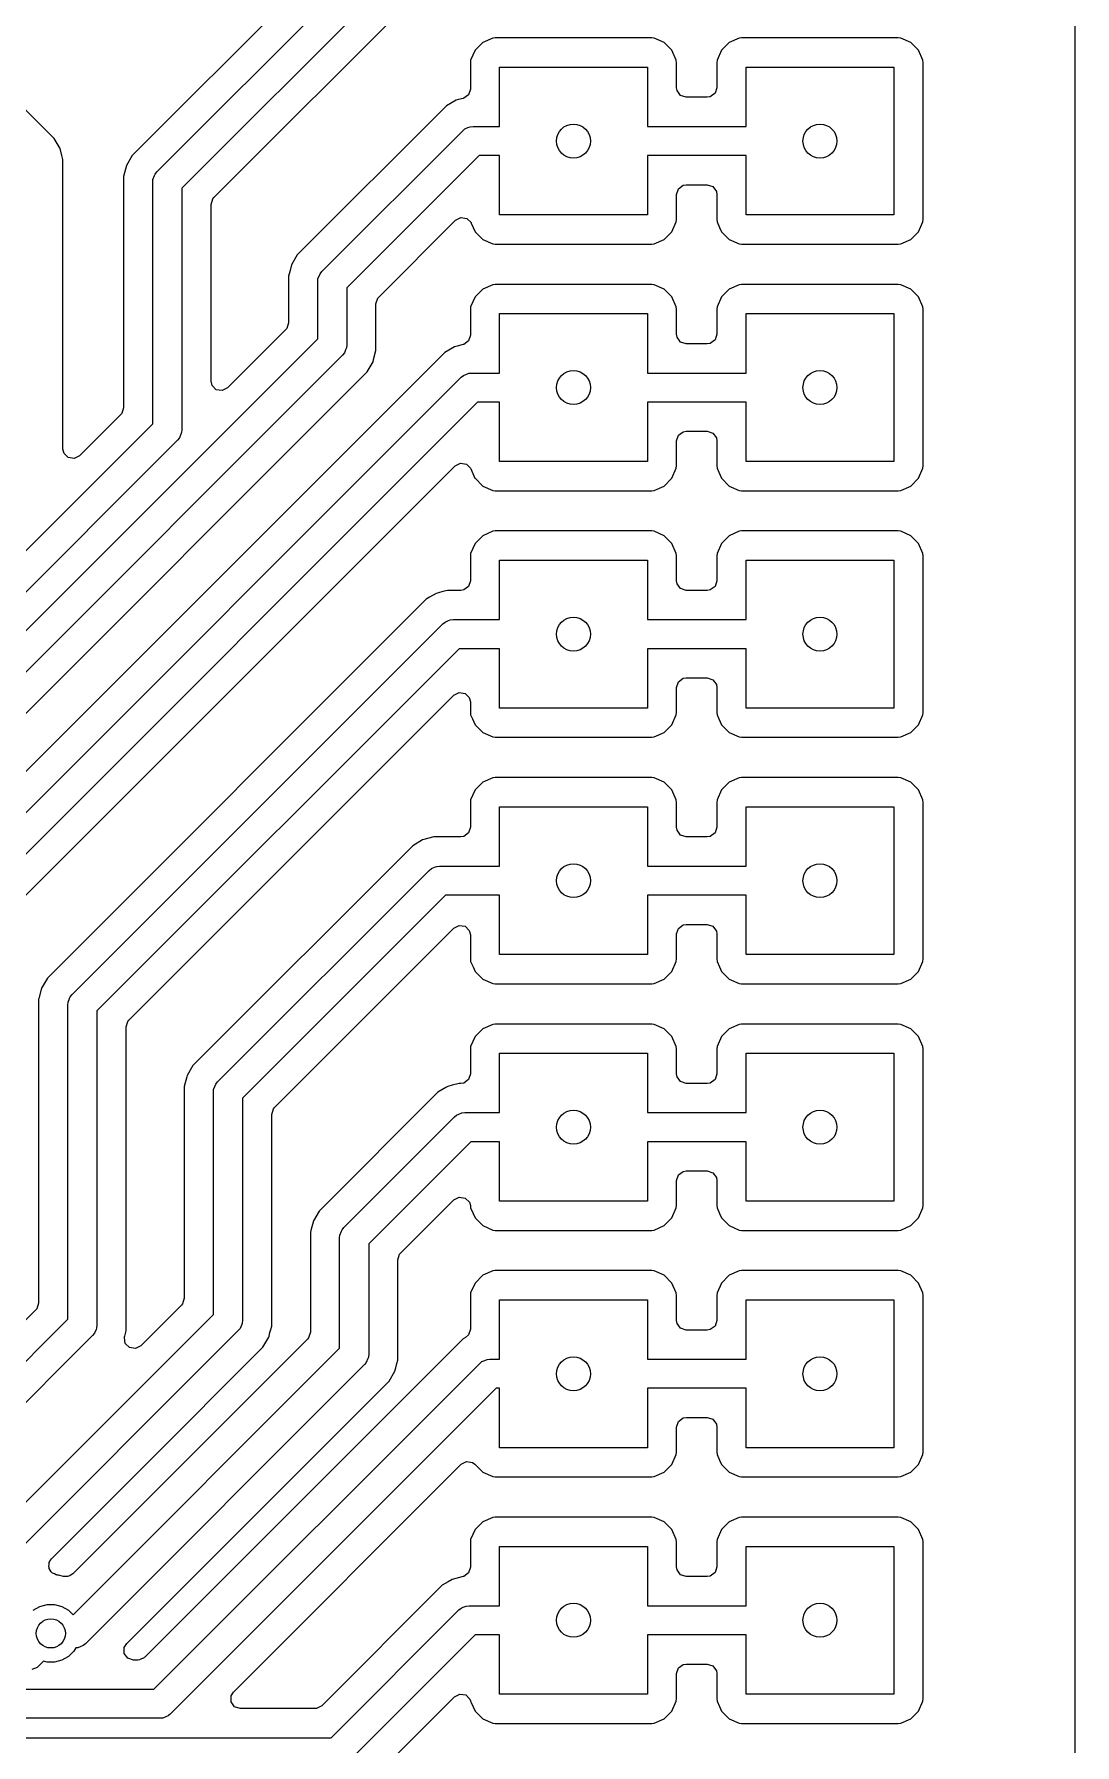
# Model space of a CAD drawing. Extents: x 0.23 to 2.17, y 0.23 to 2.17.
# Drawn here: x 1.748 to 2.17, y 1.031 to 1.724 of the extents above; entities that cross this region are included whole.
import ezdxf

# ---------------------------------------------------------------- set-up
doc = ezdxf.new("R2010")
doc.units = 0
doc.header["$MEASUREMENT"] = 0
doc.layers.add('BLACK', color=7, linetype='CONTINUOUS')

msp = doc.modelspace()

# ---------------------------------------------------------------- linework, layer by layer
at = {"layer": 'BLACK', "linetype": 'CONTINUOUS'}
for p, q in [((2.1703, 2.1664), (2.1703, 0.2336)), ((1.90801, 1.79529), (1.78797, 1.67526)), ((1.79799, 1.66855), (1.91472, 1.78528)), ((1.92134, 1.7752), (1.80807, 1.66192)), ((1.82104, 1.65816), (1.91844, 1.75557)), ((1.75632, 1.68215), (1.70309, 1.73537)), ((1.93013, 1.72103), (1.927, 1.7179)), ((1.93417, 1.72282), (1.93013, 1.72103)), ((1.93516, 1.72293), (1.93417, 1.72282)), ((1.9987, 1.72293), (1.93516, 1.72293)), ((1.93516, 1.72293), (1.93516, 1.72293)), ((1.99968, 1.72282), (1.9987, 1.72293)), ((2.00373, 1.72103), (1.99968, 1.72282)), ((1.99968, 1.72282), (1.99968, 1.72282)), ((1.99968, 1.72282), (1.99968, 1.72282)), ((2.00686, 1.7179), (2.00373, 1.72103)), ((2.03013, 1.72103), (2.027, 1.7179)), ((2.03417, 1.72282), (2.03013, 1.72103)), ((2.03516, 1.72293), (2.03417, 1.72282)), ((2.0987, 1.72293), (2.03516, 1.72293)), ((2.03516, 1.72293), (2.03516, 1.72293)), ((2.09968, 1.72282), (2.0987, 1.72293)), ((2.10373, 1.72103), (2.09968, 1.72282)), ((2.09968, 1.72282), (2.09968, 1.72282)), ((2.09968, 1.72282), (2.09968, 1.72282)), ((2.10686, 1.7179), (2.10373, 1.72103)), ((1.92521, 1.71386), (1.9251, 1.71287)), ((1.927, 1.7179), (1.92521, 1.71386)), ((2.00865, 1.71386), (2.00686, 1.7179)), ((2.00876, 1.71287), (2.00865, 1.71386)), ((2.02521, 1.71386), (2.0251, 1.71287)), ((2.027, 1.7179), (2.02521, 1.71386)), ((2.10865, 1.71386), (2.10686, 1.7179)), ((2.10876, 1.71287), (2.10865, 1.71386)), ((1.9251, 1.71287), (1.9251, 1.70216)), ((1.93693, 1.68701), (1.93693, 1.7111)), ((1.93693, 1.7111), (1.99693, 1.7111)), ((1.99693, 1.7111), (1.99693, 1.68701)), ((2.00876, 1.70274), (2.00876, 1.71287)), ((2.00876, 1.71287), (2.00876, 1.71287)), ((2.0251, 1.71287), (2.0251, 1.70274)), ((2.03693, 1.68701), (2.03693, 1.7111)), ((2.03693, 1.7111), (2.09693, 1.7111)), ((2.09693, 1.7111), (2.09693, 1.6511)), ((2.10876, 1.64934), (2.10876, 1.71287)), ((1.92435, 1.69987), (1.92241, 1.69846)), ((1.9251, 1.70216), (1.92435, 1.69987)), ((2.00895, 1.70153), (2.00876, 1.70274)), ((2.01037, 1.69958), (2.00895, 1.70153)), ((2.02435, 1.70045), (2.02241, 1.69903)), ((2.0251, 1.70274), (2.02435, 1.70045)), ((1.91529, 1.69529), (1.8549, 1.63491)), ((1.91537, 1.69534), (1.91529, 1.69529)), ((1.91934, 1.69763), (1.91537, 1.69534)), ((1.92029, 1.69789), (1.91934, 1.69763)), ((1.91934, 1.69763), (1.91934, 1.69763)), ((1.91934, 1.69763), (1.91934, 1.69763)), ((1.92221, 1.6984), (1.92029, 1.69789)), ((1.92029, 1.69789), (1.92029, 1.69789)), ((1.92241, 1.69846), (1.92221, 1.6984)), ((2.01266, 1.69884), (2.01037, 1.69958)), ((2.0212, 1.69884), (2.01266, 1.69884)), ((2.02241, 1.69903), (2.0212, 1.69884)), ((1.92201, 1.68528), (1.9229, 1.68601)), ((1.9229, 1.68601), (1.92415, 1.68653)), ((1.92415, 1.68653), (1.92503, 1.68689)), ((1.92503, 1.68689), (1.92618, 1.68701)), ((1.92618, 1.68701), (1.93693, 1.68701)), ((1.99693, 1.68701), (2.03693, 1.68701)), ((1.75827, 1.67877), (1.75632, 1.68215)), ((1.86492, 1.62819), (1.92201, 1.68528)), ((1.75865, 1.67811), (1.75827, 1.67877)), ((1.75942, 1.67526), (1.75865, 1.67811)), ((1.75986, 1.67359), (1.75942, 1.67526)), ((1.75986, 1.55617), (1.75986, 1.67359)), ((1.78797, 1.67526), (1.78564, 1.67122)), ((1.92863, 1.6752), (1.875, 1.62157)), ((1.93693, 1.6752), (1.92863, 1.6752)), ((1.93693, 1.6511), (1.93693, 1.6752)), ((2.03693, 1.6752), (1.99693, 1.6752)), ((1.99693, 1.6752), (1.99693, 1.6511)), ((2.03693, 1.6511), (2.03693, 1.6752)), ((1.78564, 1.67122), (1.78443, 1.66671)), ((1.78443, 1.66671), (1.78443, 1.57294)), ((1.78564, 1.67122), (1.78564, 1.67122)), ((1.78564, 1.67122), (1.78564, 1.67122)), ((1.79626, 1.66437), (1.79637, 1.66552)), ((1.79637, 1.66552), (1.79702, 1.66708)), ((1.79702, 1.66708), (1.79726, 1.66765)), ((1.79726, 1.66765), (1.79799, 1.66855)), ((1.79626, 1.56642), (1.79626, 1.66437)), ((1.80807, 1.66192), (1.80807, 1.56398)), ((2.00876, 1.65947), (2.0095, 1.66176)), ((2.00876, 1.64934), (2.00876, 1.65947)), ((2.0095, 1.66176), (2.01145, 1.66318)), ((2.01145, 1.66318), (2.01266, 1.66337)), ((2.01266, 1.66337), (2.0212, 1.66337)), ((2.0212, 1.66337), (2.02349, 1.66262)), ((2.02349, 1.66262), (2.02491, 1.66067)), ((2.02491, 1.66067), (2.0251, 1.65947)), ((2.0251, 1.65947), (2.0251, 1.64934)), ((1.8199, 1.65541), (1.82065, 1.6577)), ((1.8199, 1.58372), (1.8199, 1.65541)), ((1.82065, 1.6577), (1.82104, 1.65816)), ((1.88797, 1.61781), (1.91914, 1.64897)), ((1.91914, 1.64897), (1.92128, 1.65007)), ((1.92128, 1.65007), (1.92366, 1.64969)), ((1.92366, 1.64969), (1.92537, 1.64799)), ((1.92537, 1.64799), (1.92546, 1.64779)), ((1.92546, 1.64779), (1.927, 1.6443)), ((1.99693, 1.6511), (1.93693, 1.6511)), ((2.00686, 1.6443), (2.00865, 1.64835)), ((2.00865, 1.64835), (2.00876, 1.64934)), ((2.0251, 1.64934), (2.02521, 1.64835)), ((2.02521, 1.64835), (2.02621, 1.64609)), ((2.02621, 1.64609), (2.027, 1.6443)), ((2.09693, 1.6511), (2.03693, 1.6511)), ((2.10686, 1.6443), (2.10865, 1.64835)), ((2.10865, 1.64835), (2.10876, 1.64934)), ((1.927, 1.6443), (1.93013, 1.64117)), ((1.93013, 1.64117), (1.93417, 1.63939)), ((1.93417, 1.63939), (1.93516, 1.63927)), ((1.93516, 1.63927), (1.9987, 1.63927)), ((1.9987, 1.63927), (1.99968, 1.63939)), ((1.99968, 1.63939), (2.00373, 1.64117)), ((2.00373, 1.64117), (2.00686, 1.6443)), ((2.027, 1.6443), (2.03013, 1.64117)), ((2.03013, 1.64117), (2.03417, 1.63939)), ((2.03417, 1.63939), (2.03516, 1.63927)), ((2.03516, 1.63927), (2.0987, 1.63927)), ((2.0987, 1.63927), (2.09968, 1.63939)), ((2.09968, 1.63939), (2.10373, 1.64117)), ((2.10373, 1.64117), (2.10686, 1.6443)), ((1.85257, 1.63086), (1.85195, 1.62857)), ((1.8549, 1.63491), (1.85257, 1.63086)), ((1.85257, 1.63086), (1.85257, 1.63086)), ((1.85257, 1.63086), (1.85257, 1.63086)), ((1.8549, 1.63491), (1.8549, 1.63491)), ((1.85195, 1.62857), (1.85136, 1.62635)), ((1.85136, 1.62635), (1.85136, 1.60739)), ((1.86319, 1.62402), (1.8633, 1.62517)), ((1.86319, 1.60087), (1.86319, 1.62402)), ((1.8633, 1.62517), (1.86418, 1.62728)), ((1.86418, 1.6273), (1.86492, 1.62819)), ((1.86418, 1.62728), (1.86418, 1.6273)), ((1.875, 1.62157), (1.875, 1.59843)), ((1.88683, 1.61505), (1.88758, 1.61735)), ((1.88758, 1.61735), (1.88797, 1.61781)), ((1.927, 1.6179), (1.92521, 1.61386)), ((1.93013, 1.62103), (1.927, 1.6179)), ((1.93417, 1.62282), (1.93013, 1.62103)), ((1.93516, 1.62293), (1.93417, 1.62282)), ((1.9987, 1.62293), (1.93516, 1.62293)), ((1.93516, 1.62293), (1.93516, 1.62293)), ((1.99968, 1.62282), (1.9987, 1.62293)), ((2.00373, 1.62103), (1.99968, 1.62282)), ((1.99968, 1.62282), (1.99968, 1.62282)), ((1.99968, 1.62282), (1.99968, 1.62282)), ((2.00686, 1.6179), (2.00373, 1.62103)), ((2.00865, 1.61386), (2.00686, 1.6179)), ((2.027, 1.6179), (2.02521, 1.61386)), ((2.03013, 1.62103), (2.027, 1.6179)), ((2.03417, 1.62282), (2.03013, 1.62103)), ((2.03516, 1.62293), (2.03417, 1.62282)), ((2.0987, 1.62293), (2.03516, 1.62293)), ((2.03516, 1.62293), (2.03516, 1.62293)), ((2.09968, 1.62282), (2.0987, 1.62293)), ((2.10373, 1.62103), (2.09968, 1.62282)), ((2.09968, 1.62282), (2.09968, 1.62282)), ((2.09968, 1.62282), (2.09968, 1.62282)), ((2.10686, 1.6179), (2.10373, 1.62103)), ((2.10865, 1.61386), (2.10686, 1.6179)), ((1.88683, 1.59609), (1.88683, 1.61505)), ((1.92521, 1.61386), (1.9251, 1.61287)), ((1.9251, 1.61287), (1.9251, 1.60232)), ((1.93693, 1.58701), (1.93693, 1.6111)), ((1.93693, 1.6111), (1.99693, 1.6111)), ((1.99693, 1.6111), (1.99693, 1.58701)), ((2.00876, 1.61287), (2.00865, 1.61386)), ((2.00876, 1.60274), (2.00876, 1.61287)), ((2.00876, 1.61287), (2.00876, 1.61287)), ((2.02521, 1.61386), (2.0251, 1.61287)), ((2.0251, 1.61287), (2.0251, 1.60274)), ((2.03693, 1.58701), (2.03693, 1.6111)), ((2.03693, 1.6111), (2.09693, 1.6111)), ((2.09693, 1.6111), (2.09693, 1.5511)), ((2.10876, 1.61287), (2.10865, 1.61386)), ((2.10876, 1.54934), (2.10876, 1.61287)), ((1.85022, 1.60463), (1.82656, 1.58097)), ((1.85061, 1.6051), (1.85022, 1.60463)), ((1.85136, 1.60739), (1.85061, 1.6051)), ((2.00895, 1.60153), (2.00876, 1.60274)), ((2.0251, 1.60274), (2.02435, 1.60045)), ((1.44169, 1.17937), (1.86319, 1.60087)), ((1.87452, 1.59639), (1.874, 1.59514)), ((1.87489, 1.59727), (1.87452, 1.59639)), ((1.875, 1.59843), (1.87489, 1.59727)), ((1.88588, 1.59253), (1.88683, 1.59609)), ((1.91874, 1.59763), (1.9147, 1.59529)), ((1.9197, 1.59789), (1.91874, 1.59763)), ((1.91874, 1.59763), (1.91874, 1.59763)), ((1.92221, 1.59856), (1.9197, 1.59789)), ((1.9197, 1.59789), (1.9197, 1.59789)), ((1.92241, 1.59862), (1.92221, 1.59856)), ((1.92435, 1.60003), (1.92241, 1.59862)), ((1.9251, 1.60232), (1.92435, 1.60003)), ((2.01037, 1.59958), (2.00895, 1.60153)), ((2.01266, 1.59884), (2.01037, 1.59958)), ((2.0212, 1.59884), (2.01266, 1.59884)), ((2.02241, 1.59903), (2.0212, 1.59884)), ((2.02435, 1.60045), (2.02241, 1.59903)), ((1.87327, 1.59425), (1.45004, 1.17102)), ((1.9147, 1.59529), (1.70234, 1.38294)), ((1.874, 1.59514), (1.87327, 1.59425)), ((1.88329, 1.58753), (1.88562, 1.59158)), ((1.88562, 1.59158), (1.88588, 1.59253)), ((1.88588, 1.59253), (1.88588, 1.59253)), ((1.71236, 1.37622), (1.92141, 1.58528)), ((1.73396, 1.4382), (1.88329, 1.58753)), ((1.82033, 1.58196), (1.8199, 1.58372)), ((1.82203, 1.58025), (1.82033, 1.58196)), ((1.92141, 1.58528), (1.92231, 1.58601)), ((1.92231, 1.58601), (1.92417, 1.58678)), ((1.92417, 1.58678), (1.92444, 1.58689)), ((1.92444, 1.58689), (1.92559, 1.58701)), ((1.92559, 1.58701), (1.93693, 1.58701)), ((1.99693, 1.58701), (2.03693, 1.58701)), ((1.92804, 1.5752), (1.72244, 1.3696)), ((1.82441, 1.57988), (1.82203, 1.58025)), ((1.82656, 1.58097), (1.82441, 1.57988)), ((1.93693, 1.5752), (1.92804, 1.5752)), ((1.93693, 1.5511), (1.93693, 1.5752)), ((2.03693, 1.5752), (1.99693, 1.5752)), ((1.99693, 1.5752), (1.99693, 1.5511)), ((2.03693, 1.5511), (2.03693, 1.5752)), ((1.78329, 1.57018), (1.76652, 1.55341)), ((1.78368, 1.57065), (1.78329, 1.57018)), ((1.78443, 1.57294), (1.78368, 1.57065)), ((1.42053, 1.19069), (1.79626, 1.56642)), ((1.80784, 1.56255), (1.80708, 1.5607)), ((1.80796, 1.56282), (1.80784, 1.56255)), ((1.80807, 1.56398), (1.80796, 1.56282)), ((2.00876, 1.55947), (2.0095, 1.56176)), ((2.0095, 1.56176), (2.01145, 1.56318)), ((2.01145, 1.56318), (2.01266, 1.56337)), ((2.01266, 1.56337), (2.0212, 1.56337)), ((2.0212, 1.56337), (2.02349, 1.56262)), ((2.02349, 1.56262), (2.02491, 1.56067)), ((1.80634, 1.5598), (1.42888, 1.18234)), ((1.76029, 1.5544), (1.75986, 1.55617)), ((1.76199, 1.55269), (1.76029, 1.5544)), ((1.80708, 1.5607), (1.80634, 1.5598)), ((2.00876, 1.54934), (2.00876, 1.55947)), ((2.02491, 1.56067), (2.0251, 1.55947)), ((2.0251, 1.55947), (2.0251, 1.54934)), ((1.73541, 1.36584), (1.91896, 1.54938)), ((1.76437, 1.55232), (1.76199, 1.55269)), ((1.76652, 1.55341), (1.76437, 1.55232)), ((1.91896, 1.54938), (1.9211, 1.55048)), ((1.9211, 1.55048), (1.92348, 1.5501)), ((1.92348, 1.5501), (1.92518, 1.5484)), ((1.92518, 1.5484), (1.92528, 1.5482)), ((1.92528, 1.5482), (1.92698, 1.54434)), ((1.99693, 1.5511), (1.93693, 1.5511)), ((2.00686, 1.5443), (2.00865, 1.54835)), ((2.00865, 1.54835), (2.00876, 1.54934)), ((2.0251, 1.54934), (2.02521, 1.54835)), ((2.02521, 1.54835), (2.02592, 1.54676)), ((2.09693, 1.5511), (2.03693, 1.5511)), ((2.10686, 1.5443), (2.10865, 1.54835)), ((2.10865, 1.54835), (2.10876, 1.54934)), ((1.92698, 1.54434), (1.927, 1.5443)), ((1.927, 1.5443), (1.93013, 1.54117)), ((1.93013, 1.54117), (1.93417, 1.53939)), ((1.99968, 1.53939), (2.00373, 1.54117)), ((2.00373, 1.54117), (2.00686, 1.5443)), ((2.02592, 1.54676), (2.027, 1.5443)), ((2.027, 1.5443), (2.03013, 1.54117)), ((2.03013, 1.54117), (2.03417, 1.53939)), ((2.09968, 1.53939), (2.10373, 1.54117)), ((2.10373, 1.54117), (2.10686, 1.5443)), ((1.93417, 1.53939), (1.93516, 1.53927)), ((1.93516, 1.53927), (1.9987, 1.53927)), ((1.9987, 1.53927), (1.99968, 1.53939)), ((2.03417, 1.53939), (2.03516, 1.53927)), ((2.03516, 1.53927), (2.0987, 1.53927)), ((2.0987, 1.53927), (2.09968, 1.53939)), ((1.93013, 1.52103), (1.927, 1.5179)), ((1.93417, 1.52282), (1.93013, 1.52103)), ((1.93516, 1.52293), (1.93417, 1.52282)), ((1.9987, 1.52293), (1.93516, 1.52293)), ((1.93516, 1.52293), (1.93516, 1.52293)), ((1.99968, 1.52282), (1.9987, 1.52293)), ((2.00373, 1.52103), (1.99968, 1.52282)), ((1.99968, 1.52282), (1.99968, 1.52282)), ((1.99968, 1.52282), (1.99968, 1.52282)), ((2.00686, 1.5179), (2.00373, 1.52103)), ((2.03013, 1.52103), (2.027, 1.5179)), ((2.03417, 1.52282), (2.03013, 1.52103)), ((2.03516, 1.52293), (2.03417, 1.52282)), ((2.0987, 1.52293), (2.03516, 1.52293)), ((2.03516, 1.52293), (2.03516, 1.52293)), ((2.09968, 1.52282), (2.0987, 1.52293)), ((2.10373, 1.52103), (2.09968, 1.52282)), ((2.09968, 1.52282), (2.09968, 1.52282)), ((2.09968, 1.52282), (2.09968, 1.52282)), ((2.10686, 1.5179), (2.10373, 1.52103)), ((1.92521, 1.51386), (1.9251, 1.51287)), ((1.9251, 1.51287), (1.9251, 1.50274)), ((1.927, 1.5179), (1.92521, 1.51386)), ((2.00865, 1.51386), (2.00686, 1.5179)), ((2.00876, 1.51287), (2.00865, 1.51386)), ((2.00876, 1.50274), (2.00876, 1.51287)), ((2.00876, 1.51287), (2.00876, 1.51287)), ((2.02521, 1.51386), (2.0251, 1.51287)), ((2.0251, 1.51287), (2.0251, 1.50274)), ((2.027, 1.5179), (2.02521, 1.51386)), ((2.10865, 1.51386), (2.10686, 1.5179)), ((2.10876, 1.51287), (2.10865, 1.51386)), ((2.10876, 1.44934), (2.10876, 1.51287)), ((1.93693, 1.48701), (1.93693, 1.5111)), ((1.93693, 1.5111), (1.99693, 1.5111)), ((1.99693, 1.5111), (1.99693, 1.48701)), ((2.03693, 1.48701), (2.03693, 1.5111)), ((2.03693, 1.5111), (2.09693, 1.5111)), ((2.09693, 1.5111), (2.09693, 1.4511)), ((1.91578, 1.49884), (1.914, 1.49836)), ((1.9212, 1.49884), (1.91578, 1.49884)), ((1.92241, 1.49903), (1.9212, 1.49884)), ((1.92435, 1.50045), (1.92241, 1.49903)), ((1.9251, 1.50274), (1.92435, 1.50045)), ((2.00895, 1.50153), (2.00876, 1.50274)), ((2.01037, 1.49958), (2.00895, 1.50153)), ((2.01266, 1.49884), (2.01037, 1.49958)), ((2.0212, 1.49884), (2.01266, 1.49884)), ((2.02241, 1.49903), (2.0212, 1.49884)), ((2.02435, 1.50045), (2.02241, 1.49903)), ((2.0251, 1.50274), (2.02435, 1.50045)), ((1.90722, 1.49529), (1.75352, 1.3416)), ((1.90854, 1.49605), (1.90722, 1.49529)), ((1.91126, 1.49763), (1.90854, 1.49605)), ((1.91222, 1.49789), (1.91126, 1.49763)), ((1.91126, 1.49763), (1.91126, 1.49763)), ((1.91126, 1.49763), (1.91126, 1.49763)), ((1.914, 1.49836), (1.91222, 1.49789)), ((1.91222, 1.49789), (1.91222, 1.49789)), ((1.76354, 1.33488), (1.91393, 1.48528)), ((1.91393, 1.48528), (1.91483, 1.48601)), ((1.91483, 1.48601), (1.9162, 1.48658)), ((1.9162, 1.48658), (1.91696, 1.48689)), ((1.91696, 1.48689), (1.91811, 1.48701)), ((1.91811, 1.48701), (1.93693, 1.48701)), ((1.99693, 1.48701), (2.03693, 1.48701)), ((1.92056, 1.4752), (1.77362, 1.32826)), ((1.93693, 1.4752), (1.92056, 1.4752)), ((1.93693, 1.4511), (1.93693, 1.4752)), ((2.03693, 1.4752), (1.99693, 1.4752)), ((1.99693, 1.4752), (1.99693, 1.4511)), ((2.03693, 1.4511), (2.03693, 1.4752)), ((1.91844, 1.45635), (1.92059, 1.45745)), ((1.92059, 1.45745), (1.92297, 1.45707)), ((1.92297, 1.45707), (1.92467, 1.45537)), ((2.00876, 1.45947), (2.0095, 1.46176)), ((2.00876, 1.44934), (2.00876, 1.45947)), ((2.0095, 1.46176), (2.01145, 1.46318)), ((2.01145, 1.46318), (2.01266, 1.46337)), ((2.01266, 1.46337), (2.0212, 1.46337)), ((2.0212, 1.46337), (2.02349, 1.46262)), ((2.02349, 1.46262), (2.02491, 1.46067)), ((2.02491, 1.46067), (2.0251, 1.45947)), ((2.0251, 1.45947), (2.0251, 1.44934)), ((1.85194, 1.38985), (1.91844, 1.45635)), ((1.92467, 1.45537), (1.9251, 1.4536)), ((1.9251, 1.4536), (1.9251, 1.44934)), ((1.99693, 1.4511), (1.93693, 1.4511)), ((2.09693, 1.4511), (2.03693, 1.4511)), ((1.9251, 1.44934), (1.9251, 1.44934)), ((1.9251, 1.44934), (1.92521, 1.44835)), ((1.92521, 1.44835), (1.92594, 1.4467)), ((1.92594, 1.4467), (1.927, 1.4443)), ((1.927, 1.4443), (1.93013, 1.44117)), ((2.00373, 1.44117), (2.00686, 1.4443)), ((2.00686, 1.4443), (2.00865, 1.44835)), ((2.00865, 1.44835), (2.00876, 1.44934)), ((2.0251, 1.44934), (2.02521, 1.44835)), ((2.02521, 1.44835), (2.02594, 1.4467)), ((2.02594, 1.4467), (2.027, 1.4443)), ((2.027, 1.4443), (2.03013, 1.44117)), ((2.10373, 1.44117), (2.10686, 1.4443)), ((2.10686, 1.4443), (2.10865, 1.44835)), ((2.10865, 1.44835), (2.10876, 1.44934)), ((1.93013, 1.44117), (1.93417, 1.43939)), ((1.93417, 1.43939), (1.93516, 1.43927)), ((1.93516, 1.43927), (1.9987, 1.43927)), ((1.9987, 1.43927), (1.99968, 1.43939)), ((1.99968, 1.43939), (2.00373, 1.44117)), ((2.03013, 1.44117), (2.03417, 1.43939)), ((2.03417, 1.43939), (2.03516, 1.43927)), ((2.03516, 1.43927), (2.0987, 1.43927)), ((2.0987, 1.43927), (2.09968, 1.43939)), ((2.09968, 1.43939), (2.10373, 1.44117)), ((1.93417, 1.42282), (1.93013, 1.42103)), ((1.93516, 1.42293), (1.93417, 1.42282)), ((1.9987, 1.42293), (1.93516, 1.42293)), ((1.93516, 1.42293), (1.93516, 1.42293)), ((1.99968, 1.42282), (1.9987, 1.42293)), ((2.00373, 1.42103), (1.99968, 1.42282)), ((1.99968, 1.42282), (1.99968, 1.42282)), ((1.99968, 1.42282), (1.99968, 1.42282)), ((2.03417, 1.42282), (2.03013, 1.42103)), ((2.03516, 1.42293), (2.03417, 1.42282)), ((2.0987, 1.42293), (2.03516, 1.42293)), ((2.03516, 1.42293), (2.03516, 1.42293)), ((2.09968, 1.42282), (2.0987, 1.42293)), ((2.10373, 1.42103), (2.09968, 1.42282)), ((2.09968, 1.42282), (2.09968, 1.42282)), ((2.09968, 1.42282), (2.09968, 1.42282)), ((1.927, 1.4179), (1.92521, 1.41386)), ((1.93013, 1.42103), (1.927, 1.4179)), ((2.00686, 1.4179), (2.00373, 1.42103)), ((2.00865, 1.41386), (2.00686, 1.4179)), ((2.027, 1.4179), (2.02521, 1.41386)), ((2.03013, 1.42103), (2.027, 1.4179)), ((2.10686, 1.4179), (2.10373, 1.42103)), ((2.10865, 1.41386), (2.10686, 1.4179)), ((1.92521, 1.41386), (1.9251, 1.41287)), ((1.9251, 1.41287), (1.9251, 1.40274)), ((1.93693, 1.38701), (1.93693, 1.4111)), ((1.93693, 1.4111), (1.99693, 1.4111)), ((1.99693, 1.4111), (1.99693, 1.38701)), ((2.00876, 1.41287), (2.00865, 1.41386)), ((2.00876, 1.40274), (2.00876, 1.41287)), ((2.00876, 1.41287), (2.00876, 1.41287)), ((2.02521, 1.41386), (2.0251, 1.41287)), ((2.0251, 1.41287), (2.0251, 1.40274)), ((2.03693, 1.38701), (2.03693, 1.4111)), ((2.03693, 1.4111), (2.09693, 1.4111)), ((2.09693, 1.4111), (2.09693, 1.3511)), ((2.10876, 1.41287), (2.10865, 1.41386)), ((2.10876, 1.34934), (2.10876, 1.41287)), ((1.9251, 1.40274), (1.92435, 1.40045)), ((2.00895, 1.40153), (2.00876, 1.40274)), ((2.01037, 1.39958), (2.00895, 1.40153)), ((2.0251, 1.40274), (2.02435, 1.40045)), ((1.90171, 1.39529), (1.81258, 1.30617)), ((1.90575, 1.39763), (1.90171, 1.39529)), ((1.91026, 1.39884), (1.90575, 1.39763)), ((1.9212, 1.39884), (1.91026, 1.39884)), ((1.92241, 1.39903), (1.9212, 1.39884)), ((1.92435, 1.40045), (1.92241, 1.39903)), ((2.01266, 1.39884), (2.01037, 1.39958)), ((2.0212, 1.39884), (2.01266, 1.39884)), ((2.02241, 1.39903), (2.0212, 1.39884)), ((2.02435, 1.40045), (2.02241, 1.39903)), ((1.78659, 1.3245), (1.85194, 1.38985)), ((1.8226, 1.29945), (1.90842, 1.38528)), ((1.90842, 1.38528), (1.90932, 1.38601)), ((1.90932, 1.38601), (1.91056, 1.38653)), ((1.91056, 1.38653), (1.91145, 1.38689)), ((1.91145, 1.38689), (1.9126, 1.38701)), ((1.9126, 1.38701), (1.93693, 1.38701)), ((1.99693, 1.38701), (2.03693, 1.38701)), ((1.91504, 1.3752), (1.83268, 1.29283)), ((1.93693, 1.3752), (1.91504, 1.3752)), ((1.93693, 1.3511), (1.93693, 1.3752)), ((2.03693, 1.3752), (1.99693, 1.3752)), ((1.99693, 1.3752), (1.99693, 1.3511)), ((2.03693, 1.3511), (2.03693, 1.3752)), ((1.88108, 1.3245), (1.91844, 1.36187)), ((1.91844, 1.36187), (1.92059, 1.36296)), ((1.92059, 1.36296), (1.92297, 1.36258)), ((1.92297, 1.36258), (1.92467, 1.36088)), ((1.92467, 1.36088), (1.9251, 1.35911)), ((2.00876, 1.35947), (2.0095, 1.36176)), ((2.0095, 1.36176), (2.01145, 1.36318)), ((2.01145, 1.36318), (2.01266, 1.36337)), ((2.01266, 1.36337), (2.0212, 1.36337)), ((2.0212, 1.36337), (2.02349, 1.36262)), ((2.02349, 1.36262), (2.02491, 1.36067)), ((2.02491, 1.36067), (2.0251, 1.35947)), ((1.9251, 1.35911), (1.9251, 1.34934)), ((2.00876, 1.34934), (2.00876, 1.35947)), ((2.0251, 1.35947), (2.0251, 1.34934)), ((1.9251, 1.34934), (1.92521, 1.34835)), ((1.92521, 1.34835), (1.92621, 1.34609)), ((1.92621, 1.34609), (1.927, 1.3443)), ((1.99693, 1.3511), (1.93693, 1.3511)), ((2.00686, 1.3443), (2.00865, 1.34835)), ((2.00865, 1.34835), (2.00876, 1.34934)), ((2.0251, 1.34934), (2.02521, 1.34835)), ((2.02521, 1.34835), (2.02621, 1.34609)), ((2.02621, 1.34609), (2.027, 1.3443)), ((2.09693, 1.3511), (2.03693, 1.3511)), ((2.10686, 1.3443), (2.10865, 1.34835)), ((2.10865, 1.34835), (2.10876, 1.34934)), ((1.75352, 1.3416), (1.75119, 1.33755)), ((1.75352, 1.3416), (1.75352, 1.3416)), ((1.927, 1.3443), (1.93013, 1.34117)), ((1.93013, 1.34117), (1.93417, 1.33939)), ((1.93417, 1.33939), (1.93516, 1.33927)), ((1.93516, 1.33927), (1.9987, 1.33927)), ((1.9987, 1.33927), (1.99968, 1.33939)), ((1.99968, 1.33939), (2.00373, 1.34117)), ((2.00373, 1.34117), (2.00686, 1.3443)), ((2.027, 1.3443), (2.03013, 1.34117)), ((2.03013, 1.34117), (2.03417, 1.33939)), ((2.03417, 1.33939), (2.03516, 1.33927)), ((2.03516, 1.33927), (2.0987, 1.33927)), ((2.0987, 1.33927), (2.09968, 1.33939)), ((2.09968, 1.33939), (2.10373, 1.34117)), ((2.10373, 1.34117), (2.10686, 1.3443)), ((1.75004, 1.33325), (1.74998, 1.33304)), ((1.74998, 1.33304), (1.74998, 1.20975)), ((1.75119, 1.33755), (1.75004, 1.33325)), ((1.75119, 1.33755), (1.75119, 1.33755)), ((1.75119, 1.33755), (1.75119, 1.33755)), ((1.76192, 1.33186), (1.7625, 1.33325)), ((1.7625, 1.33325), (1.76281, 1.33399)), ((1.76281, 1.33399), (1.76354, 1.33488)), ((1.76181, 1.33071), (1.76192, 1.33186)), ((1.76181, 1.20323), (1.76181, 1.33071)), ((1.77362, 1.32826), (1.77362, 1.20079)), ((1.78545, 1.32175), (1.7862, 1.32404)), ((1.78545, 1.19845), (1.78545, 1.32175)), ((1.7862, 1.32404), (1.78659, 1.3245)), ((1.84565, 1.28907), (1.88108, 1.3245)), ((1.93013, 1.32103), (1.927, 1.3179)), ((1.93417, 1.32282), (1.93013, 1.32103)), ((1.93516, 1.32293), (1.93417, 1.32282)), ((1.9987, 1.32293), (1.93516, 1.32293)), ((1.93516, 1.32293), (1.93516, 1.32293)), ((1.99968, 1.32282), (1.9987, 1.32293)), ((2.00373, 1.32103), (1.99968, 1.32282)), ((1.99968, 1.32282), (1.99968, 1.32282)), ((1.99968, 1.32282), (1.99968, 1.32282)), ((2.00686, 1.3179), (2.00373, 1.32103)), ((2.03013, 1.32103), (2.027, 1.3179)), ((2.03417, 1.32282), (2.03013, 1.32103)), ((2.03516, 1.32293), (2.03417, 1.32282)), ((2.0987, 1.32293), (2.03516, 1.32293)), ((2.03516, 1.32293), (2.03516, 1.32293)), ((2.09968, 1.32282), (2.0987, 1.32293)), ((2.10373, 1.32103), (2.09968, 1.32282)), ((2.09968, 1.32282), (2.09968, 1.32282)), ((2.09968, 1.32282), (2.09968, 1.32282)), ((2.10686, 1.3179), (2.10373, 1.32103)), ((1.92521, 1.31386), (1.9251, 1.31287)), ((1.9251, 1.31287), (1.9251, 1.30274)), ((1.927, 1.3179), (1.92521, 1.31386)), ((2.00865, 1.31386), (2.00686, 1.3179)), ((2.00876, 1.31287), (2.00865, 1.31386)), ((2.00876, 1.30274), (2.00876, 1.31287)), ((2.00876, 1.31287), (2.00876, 1.31287)), ((2.02521, 1.31386), (2.0251, 1.31287)), ((2.0251, 1.31287), (2.0251, 1.30274)), ((2.027, 1.3179), (2.02521, 1.31386)), ((2.10865, 1.31386), (2.10686, 1.3179)), ((2.10876, 1.31287), (2.10865, 1.31386)), ((2.10876, 1.24934), (2.10876, 1.31287)), ((1.81258, 1.30617), (1.81024, 1.30212)), ((1.81258, 1.30617), (1.81258, 1.30617)), ((1.93693, 1.28701), (1.93693, 1.3111)), ((1.93693, 1.3111), (1.99693, 1.3111)), ((1.99693, 1.3111), (1.99693, 1.28701)), ((2.03693, 1.28701), (2.03693, 1.3111)), ((2.03693, 1.3111), (2.09693, 1.3111)), ((2.09693, 1.3111), (2.09693, 1.2511)), ((1.8101, 1.3016), (1.80904, 1.29761)), ((1.80904, 1.29761), (1.80904, 1.21172)), ((1.81024, 1.30212), (1.8101, 1.3016)), ((1.8101, 1.3016), (1.8101, 1.3016)), ((1.81024, 1.30212), (1.81024, 1.30212)), ((1.82098, 1.29643), (1.82148, 1.29763)), ((1.82148, 1.29763), (1.82186, 1.29856)), ((1.82186, 1.29856), (1.8226, 1.29945)), ((1.91599, 1.29763), (1.91518, 1.29716)), ((1.91774, 1.2981), (1.91599, 1.29763)), ((1.9205, 1.29884), (1.91774, 1.2981)), ((1.9212, 1.29884), (1.9205, 1.29884)), ((1.92241, 1.29903), (1.9212, 1.29884)), ((1.92435, 1.30045), (1.92241, 1.29903)), ((1.9251, 1.30274), (1.92435, 1.30045)), ((2.00895, 1.30153), (2.00876, 1.30274)), ((2.01037, 1.29958), (2.00895, 1.30153)), ((2.01266, 1.29884), (2.01037, 1.29958)), ((2.0212, 1.29884), (2.01266, 1.29884)), ((2.02241, 1.29903), (2.0212, 1.29884)), ((2.02435, 1.30045), (2.02241, 1.29903)), ((2.0251, 1.30274), (2.02435, 1.30045)), ((1.82087, 1.29528), (1.82098, 1.29643)), ((1.82087, 1.2052), (1.82087, 1.29528)), ((1.83268, 1.29283), (1.83268, 1.20276)), ((1.91194, 1.29529), (1.86376, 1.24711)), ((1.91518, 1.29716), (1.91194, 1.29529)), ((1.84451, 1.28631), (1.84525, 1.28861)), ((1.84451, 1.20042), (1.84451, 1.28631)), ((1.84525, 1.28861), (1.84565, 1.28907)), ((1.87378, 1.2404), (1.91866, 1.28528)), ((1.91866, 1.28528), (1.91955, 1.28601)), ((1.91955, 1.28601), (1.92044, 1.28638)), ((1.92044, 1.28638), (1.92168, 1.28689)), ((1.92168, 1.28689), (1.92283, 1.28701)), ((1.92283, 1.28701), (1.93693, 1.28701)), ((1.99693, 1.28701), (2.03693, 1.28701)), ((1.92528, 1.2752), (1.88386, 1.23377)), ((1.93693, 1.2752), (1.92528, 1.2752)), ((1.93693, 1.2511), (1.93693, 1.2752)), ((2.03693, 1.2752), (1.99693, 1.2752)), ((1.99693, 1.2752), (1.99693, 1.2511)), ((2.03693, 1.2511), (2.03693, 1.2752)), ((2.0095, 1.26176), (2.01145, 1.26318)), ((2.01145, 1.26318), (2.01266, 1.26337)), ((2.01266, 1.26337), (2.0212, 1.26337)), ((2.0212, 1.26337), (2.02349, 1.26262)), ((2.00876, 1.25947), (2.0095, 1.26176)), ((2.00876, 1.24934), (2.00876, 1.25947)), ((2.02349, 1.26262), (2.02491, 1.26067)), ((2.02491, 1.26067), (2.0251, 1.25947)), ((2.0251, 1.25947), (2.0251, 1.24934)), ((1.89683, 1.23002), (1.91847, 1.25165)), ((1.91847, 1.25165), (1.92062, 1.25275)), ((1.92062, 1.25275), (1.92299, 1.25237)), ((1.92299, 1.25237), (1.9247, 1.25067)), ((1.9247, 1.25067), (1.9251, 1.24935)), ((1.9251, 1.24935), (1.92521, 1.24835)), ((1.99693, 1.2511), (1.93693, 1.2511)), ((2.00865, 1.24835), (2.00876, 1.24934)), ((2.0251, 1.24934), (2.02521, 1.24835)), ((2.09693, 1.2511), (2.03693, 1.2511)), ((2.10865, 1.24835), (2.10876, 1.24934)), ((1.86143, 1.24307), (1.86041, 1.23927)), ((1.86376, 1.24711), (1.86143, 1.24307)), ((1.86143, 1.24307), (1.86143, 1.24307)), ((1.86143, 1.24307), (1.86143, 1.24307)), ((1.92521, 1.24835), (1.92621, 1.24609)), ((1.92621, 1.24609), (1.927, 1.2443)), ((1.927, 1.2443), (1.93013, 1.24117)), ((2.00373, 1.24117), (2.00686, 1.2443)), ((2.00686, 1.2443), (2.00865, 1.24835)), ((2.02521, 1.24835), (2.02621, 1.24609)), ((2.02621, 1.24609), (2.027, 1.2443)), ((2.027, 1.2443), (2.03013, 1.24117)), ((2.10373, 1.24117), (2.10686, 1.2443)), ((2.10686, 1.2443), (2.10865, 1.24835)), ((1.86041, 1.23927), (1.86022, 1.23856)), ((1.86022, 1.23856), (1.86022, 1.19794)), ((1.87205, 1.23622), (1.87216, 1.23737)), ((1.87205, 1.19142), (1.87205, 1.23622)), ((1.87216, 1.23737), (1.87284, 1.239)), ((1.87284, 1.239), (1.87304, 1.2395)), ((1.87304, 1.2395), (1.87378, 1.2404)), ((1.93013, 1.24117), (1.93417, 1.23939)), ((1.93417, 1.23939), (1.93516, 1.23927)), ((1.93516, 1.23927), (1.9987, 1.23927)), ((1.9987, 1.23927), (1.99968, 1.23939)), ((1.99968, 1.23939), (2.00373, 1.24117)), ((2.03013, 1.24117), (2.03417, 1.23939)), ((2.03417, 1.23939), (2.03516, 1.23927)), ((2.03516, 1.23927), (2.0987, 1.23927)), ((2.0987, 1.23927), (2.09968, 1.23939)), ((2.09968, 1.23939), (2.10373, 1.24117)), ((1.88386, 1.23377), (1.88386, 1.18898)), ((1.89569, 1.22726), (1.89643, 1.22955)), ((1.89643, 1.22955), (1.89683, 1.23002)), ((1.89569, 1.18664), (1.89569, 1.22726)), ((1.93417, 1.22282), (1.93013, 1.22103)), ((1.93516, 1.22293), (1.93417, 1.22282)), ((1.9987, 1.22293), (1.93516, 1.22293)), ((1.93516, 1.22293), (1.93516, 1.22293)), ((1.99968, 1.22282), (1.9987, 1.22293)), ((2.00373, 1.22103), (1.99968, 1.22282)), ((1.99968, 1.22282), (1.99968, 1.22282)), ((1.99968, 1.22282), (1.99968, 1.22282)), ((2.03417, 1.22282), (2.03013, 1.22103)), ((2.03516, 1.22293), (2.03417, 1.22282)), ((2.0987, 1.22293), (2.03516, 1.22293)), ((2.03516, 1.22293), (2.03516, 1.22293)), ((2.09968, 1.22282), (2.0987, 1.22293)), ((2.10373, 1.22103), (2.09968, 1.22282)), ((2.09968, 1.22282), (2.09968, 1.22282)), ((2.09968, 1.22282), (2.09968, 1.22282)), ((1.927, 1.2179), (1.92521, 1.21386)), ((1.93013, 1.22103), (1.927, 1.2179)), ((2.00686, 1.2179), (2.00373, 1.22103)), ((2.00865, 1.21386), (2.00686, 1.2179)), ((2.027, 1.2179), (2.02521, 1.21386)), ((2.03013, 1.22103), (2.027, 1.2179)), ((2.10686, 1.2179), (2.10373, 1.22103)), ((2.10865, 1.21386), (2.10686, 1.2179)), ((1.74924, 1.20746), (1.74884, 1.20699)), ((1.74998, 1.20975), (1.74924, 1.20746)), ((1.80789, 1.20896), (1.79137, 1.19244)), ((1.80829, 1.20943), (1.80789, 1.20896)), ((1.80904, 1.21172), (1.80829, 1.20943)), ((1.92521, 1.21386), (1.9251, 1.21287)), ((1.9251, 1.21287), (1.9251, 1.19923)), ((1.93693, 1.18701), (1.93693, 1.2111)), ((1.93693, 1.2111), (1.99693, 1.2111)), ((1.99693, 1.2111), (1.99693, 1.18701)), ((2.00876, 1.21287), (2.00865, 1.21386)), ((2.00876, 1.20274), (2.00876, 1.21287)), ((2.00876, 1.21287), (2.00876, 1.21287)), ((2.02521, 1.21386), (2.0251, 1.21287)), ((2.0251, 1.21287), (2.0251, 1.20274)), ((2.03693, 1.18701), (2.03693, 1.2111)), ((2.03693, 1.2111), (2.09693, 1.2111)), ((2.09693, 1.2111), (2.09693, 1.1511)), ((2.10876, 1.21287), (2.10865, 1.21386)), ((2.10876, 1.14934), (2.10876, 1.21287)), ((1.67078, 1.1122), (1.76181, 1.20323)), ((1.70818, 1.09252), (1.82087, 1.2052)), ((1.74884, 1.20699), (1.74093, 1.19908)), ((1.77362, 1.20079), (1.77351, 1.19964)), ((1.8325, 1.20144), (1.83168, 1.19948)), ((1.83256, 1.2016), (1.8325, 1.20144)), ((1.83268, 1.20276), (1.83256, 1.2016)), ((1.84413, 1.19903), (1.84451, 1.20042)), ((2.00895, 1.20153), (2.00876, 1.20274)), ((2.01037, 1.19958), (2.00895, 1.20153)), ((2.02435, 1.20045), (2.02241, 1.19903)), ((2.0251, 1.20274), (2.02435, 1.20045)), ((1.77189, 1.19661), (1.6774, 1.10212)), ((1.83095, 1.19858), (1.71481, 1.08244)), ((1.85907, 1.19518), (1.7638, 1.0999)), ((1.77263, 1.19751), (1.77189, 1.19661)), ((1.77328, 1.19908), (1.77263, 1.19751)), ((1.77351, 1.19964), (1.77328, 1.19908)), ((1.78477, 1.1958), (1.78485, 1.1962)), ((1.78514, 1.19342), (1.78477, 1.1958)), ((1.78485, 1.1962), (1.78488, 1.19631)), ((1.78488, 1.19631), (1.78545, 1.19845)), ((1.78685, 1.19172), (1.78514, 1.19342)), ((1.92218, 1.19529), (1.79301, 1.06612)), ((1.83168, 1.19948), (1.83095, 1.19858)), ((1.84096, 1.19187), (1.8433, 1.19591)), ((1.8433, 1.19591), (1.84343, 1.19641)), ((1.84343, 1.19641), (1.8438, 1.19777)), ((1.8438, 1.19777), (1.84413, 1.19903)), ((1.85947, 1.19565), (1.85907, 1.19518)), ((1.86022, 1.19794), (1.85947, 1.19565)), ((1.92315, 1.19585), (1.92218, 1.19529)), ((1.92435, 1.19694), (1.92315, 1.19585)), ((1.9251, 1.19923), (1.92435, 1.19694)), ((2.01266, 1.19884), (2.01037, 1.19958)), ((2.0212, 1.19884), (2.01266, 1.19884)), ((2.02241, 1.19903), (2.0212, 1.19884)), ((1.76395, 1.08332), (1.87205, 1.19142)), ((1.78922, 1.19134), (1.78685, 1.19172)), ((1.79137, 1.19244), (1.78922, 1.19134)), ((1.79356, 1.14446), (1.84096, 1.19187)), ((1.88352, 1.18728), (1.88286, 1.1857)), ((1.88374, 1.18782), (1.88352, 1.18728)), ((1.88386, 1.18898), (1.88374, 1.18782)), ((1.89531, 1.18522), (1.89569, 1.18664)), ((1.92979, 1.18601), (1.93104, 1.18653)), ((1.93104, 1.18653), (1.93192, 1.18689)), ((1.93192, 1.18689), (1.93307, 1.18701)), ((1.93307, 1.18701), (1.93693, 1.18701)), ((1.99693, 1.18701), (2.03693, 1.18701)), ((1.88213, 1.1848), (1.76894, 1.07161)), ((1.79677, 1.05315), (1.9289, 1.18528)), ((1.88286, 1.1857), (1.88213, 1.1848)), ((1.89215, 1.17809), (1.89448, 1.18213)), ((1.89448, 1.18213), (1.89474, 1.18309)), ((1.89474, 1.18309), (1.89485, 1.1835)), ((1.89485, 1.1835), (1.89531, 1.18522)), ((1.9289, 1.18528), (1.92979, 1.18601)), ((1.93552, 1.1752), (1.80339, 1.04307)), ((1.81229, 1.09823), (1.89215, 1.17809)), ((1.93693, 1.1752), (1.93552, 1.1752)), ((1.93693, 1.1511), (1.93693, 1.1752)), ((2.03693, 1.1752), (1.99693, 1.1752)), ((1.99693, 1.1752), (1.99693, 1.1511)), ((2.03693, 1.1511), (2.03693, 1.1752)), ((2.00876, 1.15947), (2.0095, 1.16176)), ((2.00876, 1.14934), (2.00876, 1.15947)), ((2.0095, 1.16176), (2.01145, 1.16318)), ((2.01145, 1.16318), (2.01266, 1.16337)), ((2.01266, 1.16337), (2.0212, 1.16337)), ((2.0212, 1.16337), (2.02349, 1.16262)), ((2.02349, 1.16262), (2.02491, 1.16067)), ((2.02491, 1.16067), (2.0251, 1.15947)), ((2.0251, 1.15947), (2.0251, 1.14934)), ((1.92142, 1.14437), (1.92357, 1.14546)), ((1.92357, 1.14546), (1.92595, 1.14509)), ((1.92595, 1.14509), (1.92693, 1.14437)), ((1.99693, 1.1511), (1.93693, 1.1511)), ((2.00686, 1.1443), (2.00865, 1.14835)), ((2.00865, 1.14835), (2.00876, 1.14934)), ((2.0251, 1.14934), (2.02521, 1.14835)), ((2.02521, 1.14835), (2.02621, 1.14609)), ((2.02621, 1.14609), (2.027, 1.1443)), ((2.09693, 1.1511), (2.03693, 1.1511)), ((2.10686, 1.1443), (2.10865, 1.14835)), ((2.10865, 1.14835), (2.10876, 1.14934)), ((1.75518, 1.10608), (1.79356, 1.14446)), ((1.829, 1.05195), (1.92142, 1.14437)), ((1.92693, 1.14437), (1.927, 1.1443)), ((1.927, 1.1443), (1.927, 1.1443)), ((1.927, 1.1443), (1.93013, 1.14117)), ((1.93013, 1.14117), (1.93417, 1.13939)), ((1.93417, 1.13939), (1.93516, 1.13927)), ((1.93516, 1.13927), (1.9987, 1.13927)), ((1.9987, 1.13927), (1.99968, 1.13939)), ((1.99968, 1.13939), (2.00373, 1.14117)), ((2.00373, 1.14117), (2.00686, 1.1443)), ((2.027, 1.1443), (2.03013, 1.14117)), ((2.03013, 1.14117), (2.03417, 1.13939)), ((2.03417, 1.13939), (2.03516, 1.13927)), ((2.03516, 1.13927), (2.0987, 1.13927)), ((2.0987, 1.13927), (2.09968, 1.13939)), ((2.09968, 1.13939), (2.10373, 1.14117)), ((2.10373, 1.14117), (2.10686, 1.1443)), ((1.927, 1.1179), (1.92521, 1.11386)), ((1.93013, 1.12103), (1.927, 1.1179)), ((1.93417, 1.12282), (1.93013, 1.12103)), ((1.93516, 1.12293), (1.93417, 1.12282)), ((1.9987, 1.12293), (1.93516, 1.12293)), ((1.93516, 1.12293), (1.93516, 1.12293)), ((1.99968, 1.12282), (1.9987, 1.12293)), ((2.00373, 1.12103), (1.99968, 1.12282)), ((1.99968, 1.12282), (1.99968, 1.12282)), ((1.99968, 1.12282), (1.99968, 1.12282)), ((2.00686, 1.1179), (2.00373, 1.12103)), ((2.00865, 1.11386), (2.00686, 1.1179)), ((2.027, 1.1179), (2.02521, 1.11386)), ((2.03013, 1.12103), (2.027, 1.1179)), ((2.03417, 1.12282), (2.03013, 1.12103)), ((2.03516, 1.12293), (2.03417, 1.12282)), ((2.0987, 1.12293), (2.03516, 1.12293)), ((2.03516, 1.12293), (2.03516, 1.12293)), ((2.09968, 1.12282), (2.0987, 1.12293)), ((2.10373, 1.12103), (2.09968, 1.12282)), ((2.09968, 1.12282), (2.09968, 1.12282)), ((2.09968, 1.12282), (2.09968, 1.12282)), ((2.10686, 1.1179), (2.10373, 1.12103)), ((2.10865, 1.11386), (2.10686, 1.1179)), ((1.92521, 1.11386), (1.9251, 1.11287)), ((1.9251, 1.11287), (1.9251, 1.10259)), ((1.93693, 1.08701), (1.93693, 1.1111)), ((1.93693, 1.1111), (1.99693, 1.1111)), ((1.99693, 1.1111), (1.99693, 1.08701)), ((2.00876, 1.11287), (2.00865, 1.11386)), ((2.00876, 1.10274), (2.00876, 1.11287)), ((2.00876, 1.11287), (2.00876, 1.11287)), ((2.02521, 1.11386), (2.0251, 1.11287)), ((2.0251, 1.11287), (2.0251, 1.10274)), ((2.03693, 1.08701), (2.03693, 1.1111)), ((2.03693, 1.1111), (2.09693, 1.1111)), ((2.09693, 1.1111), (2.09693, 1.0511)), ((2.10876, 1.11287), (2.10865, 1.11386)), ((2.10876, 1.04934), (2.10876, 1.11287)), ((1.75406, 1.10293), (1.75423, 1.10372)), ((1.75423, 1.10453), (1.7545, 1.10497)), ((1.75423, 1.10372), (1.75423, 1.10453)), ((1.7545, 1.10497), (1.75457, 1.10528)), ((1.75457, 1.10528), (1.75484, 1.10553)), ((1.75484, 1.10553), (1.75518, 1.10608)), ((1.75423, 1.10254), (1.75406, 1.10293)), ((1.75423, 1.10212), (1.75423, 1.10254)), ((1.75471, 1.10147), (1.75423, 1.10212)), ((1.75503, 1.10073), (1.75471, 1.10147)), ((1.7554, 1.10051), (1.75503, 1.10073)), ((1.75565, 1.10017), (1.7554, 1.10051)), ((1.75642, 1.09992), (1.75565, 1.10017)), ((1.75712, 1.09952), (1.75642, 1.09992)), ((1.75752, 1.09943), (1.75712, 1.09952)), ((1.75803, 1.09943), (1.75752, 1.09943)), ((1.76012, 1.09887), (1.75803, 1.09943)), ((1.76022, 1.09885), (1.76012, 1.09887)), ((1.76165, 1.09881), (1.76022, 1.09885)), ((1.76214, 1.09906), (1.76165, 1.09881)), ((1.76262, 1.09909), (1.76214, 1.09906)), ((1.76315, 1.09958), (1.76262, 1.09909)), ((1.7638, 1.0999), (1.76315, 1.09958)), ((1.78569, 1.07163), (1.81229, 1.09823)), ((1.91617, 1.09671), (1.91372, 1.09529)), ((1.91776, 1.09763), (1.91617, 1.09671)), ((1.91617, 1.09671), (1.91617, 1.09671)), ((1.92221, 1.09882), (1.91776, 1.09763)), ((1.91776, 1.09763), (1.91776, 1.09763)), ((1.92241, 1.09888), (1.92221, 1.09882)), ((1.92435, 1.1003), (1.92241, 1.09888)), ((1.9251, 1.10259), (1.92435, 1.1003)), ((2.00895, 1.10153), (2.00876, 1.10274)), ((2.01037, 1.09958), (2.00895, 1.10153)), ((2.01266, 1.09884), (2.01037, 1.09958)), ((2.0212, 1.09884), (2.01266, 1.09884)), ((2.02241, 1.09903), (2.0212, 1.09884)), ((2.02435, 1.10045), (2.02241, 1.09903)), ((2.0251, 1.10274), (2.02435, 1.10045)), ((1.91372, 1.09529), (1.86486, 1.04644)), ((1.74773, 1.08516), (1.7504, 1.0867)), ((1.7504, 1.0867), (1.75338, 1.0875)), ((1.75338, 1.0875), (1.75646, 1.0875)), ((1.75646, 1.0875), (1.75944, 1.0867)), ((1.75944, 1.0867), (1.76211, 1.08516)), ((1.76211, 1.08516), (1.76395, 1.08332)), ((1.86862, 1.03346), (1.92043, 1.08528)), ((1.92043, 1.08528), (1.92133, 1.08601)), ((1.92133, 1.08601), (1.92221, 1.08638)), ((1.92221, 1.08638), (1.92345, 1.08689)), ((1.92345, 1.08689), (1.92461, 1.08701)), ((1.92461, 1.08701), (1.93693, 1.08701)), ((1.99693, 1.08701), (2.03693, 1.08701)), ((1.76429, 1.0686), (1.76211, 1.06642)), ((1.76505, 1.06991), (1.76429, 1.0686)), ((1.76592, 1.07), (1.76505, 1.06991)), ((1.7668, 1.07036), (1.76592, 1.07)), ((1.76804, 1.07088), (1.7668, 1.07036)), ((1.76894, 1.07161), (1.76804, 1.07088)), ((1.78474, 1.07008), (1.78569, 1.07163)), ((1.78474, 1.06767), (1.78474, 1.07008)), ((1.92705, 1.0752), (1.87524, 1.02338)), ((1.93693, 1.0752), (1.92705, 1.0752)), ((1.93693, 1.0511), (1.93693, 1.0752)), ((2.03693, 1.0752), (1.99693, 1.0752)), ((1.99693, 1.0752), (1.99693, 1.0511)), ((2.03693, 1.0511), (2.03693, 1.0752)), ((1.74833, 1.0616), (1.74722, 1.06114)), ((1.74934, 1.06202), (1.74833, 1.0616)), ((1.75024, 1.06275), (1.74934, 1.06202)), ((1.75195, 1.06446), (1.75024, 1.06275)), ((1.75338, 1.06408), (1.75195, 1.06446)), ((1.75646, 1.06408), (1.75338, 1.06408)), ((1.75944, 1.06488), (1.75646, 1.06408)), ((1.76211, 1.06642), (1.75944, 1.06488)), ((1.78616, 1.06572), (1.78474, 1.06767)), ((1.78845, 1.06498), (1.78616, 1.06572)), ((1.79025, 1.06498), (1.78845, 1.06498)), ((1.79086, 1.06503), (1.79025, 1.06498)), ((1.79167, 1.06544), (1.79086, 1.06503)), ((1.79254, 1.06572), (1.79167, 1.06544)), ((1.79273, 1.06598), (1.79254, 1.06572)), ((1.79301, 1.06612), (1.79273, 1.06598)), ((2.00876, 1.05947), (2.0095, 1.06176)), ((2.0095, 1.06176), (2.01145, 1.06318)), ((2.01145, 1.06318), (2.01266, 1.06337)), ((2.01266, 1.06337), (2.0212, 1.06337)), ((2.0212, 1.06337), (2.02349, 1.06262)), ((2.02349, 1.06262), (2.02491, 1.06067)), ((2.00876, 1.04934), (2.00876, 1.05947)), ((2.02491, 1.06067), (2.0251, 1.05947)), ((2.0251, 1.05947), (2.0251, 1.04934)), ((1.46457, 1.05315), (1.79677, 1.05315)), ((1.82805, 1.0504), (1.829, 1.05195)), ((1.82805, 1.04799), (1.82805, 1.0504)), ((1.82947, 1.04604), (1.82805, 1.04799)), ((1.88195, 1.01337), (1.91869, 1.0501)), ((1.91869, 1.0501), (1.92084, 1.0512)), ((1.92084, 1.0512), (1.92322, 1.05082)), ((1.92322, 1.05082), (1.92492, 1.04912)), ((1.92492, 1.04912), (1.92521, 1.04837)), ((1.92521, 1.04837), (1.92521, 1.04835)), ((1.92521, 1.04835), (1.92547, 1.04776)), ((1.92547, 1.04776), (1.927, 1.0443)), ((1.99693, 1.0511), (1.93693, 1.0511)), ((2.00686, 1.0443), (2.00865, 1.04835)), ((2.00865, 1.04835), (2.00876, 1.04934)), ((2.0251, 1.04934), (2.02521, 1.04835)), ((2.02521, 1.04835), (2.02621, 1.04609)), ((2.09693, 1.0511), (2.03693, 1.0511)), ((2.10686, 1.0443), (2.10865, 1.04835)), ((2.10865, 1.04835), (2.10876, 1.04934)), ((1.79921, 1.04134), (1.46457, 1.04134)), ((1.80036, 1.04145), (1.79921, 1.04134)), ((1.80191, 1.04209), (1.80036, 1.04145)), ((1.80249, 1.04233), (1.80191, 1.04209)), ((1.80339, 1.04307), (1.80249, 1.04233)), ((1.83176, 1.0453), (1.82947, 1.04604)), ((1.8621, 1.0453), (1.83176, 1.0453)), ((1.86271, 1.04534), (1.8621, 1.0453)), ((1.86486, 1.04644), (1.86271, 1.04534)), ((1.927, 1.0443), (1.93013, 1.04117)), ((1.93013, 1.04117), (1.93417, 1.03939)), ((1.99968, 1.03939), (2.00373, 1.04117)), ((2.00373, 1.04117), (2.00686, 1.0443)), ((2.02621, 1.04609), (2.027, 1.0443)), ((2.027, 1.0443), (2.03013, 1.04117)), ((2.03013, 1.04117), (2.03417, 1.03939)), ((2.09968, 1.03939), (2.10373, 1.04117)), ((2.10373, 1.04117), (2.10686, 1.0443)), ((1.93417, 1.03939), (1.93516, 1.03927)), ((1.93516, 1.03927), (1.9987, 1.03927)), ((1.9987, 1.03927), (1.99968, 1.03939)), ((2.03417, 1.03939), (2.03516, 1.03927)), ((2.03516, 1.03927), (2.0987, 1.03927)), ((2.0987, 1.03927), (2.09968, 1.03939)), ((1.45669, 1.03346), (1.86862, 1.03346))]:
    msp.add_line(p, q, dxfattribs=at)
at = {"layer": 'BLACK'}
for centre, radius in [((1.96693, 1.6811), 0.00689), ((2.06693, 1.6811), 0.00689), ((1.96693, 1.5811), 0.00689), ((2.06693, 1.5811), 0.00689), ((1.96693, 1.4811), 0.00689), ((2.06693, 1.4811), 0.00689), ((1.96693, 1.3811), 0.00689), ((2.06693, 1.3811), 0.00689), ((1.96693, 1.2811), 0.00689), ((2.06693, 1.2811), 0.00689), ((1.96693, 1.1811), 0.00689), ((2.06693, 1.1811), 0.00689), ((1.96693, 1.0811), 0.00689), ((2.06693, 1.0811), 0.00689), ((1.75492, 1.07579), 0.00591)]:
    msp.add_circle(centre, radius, dxfattribs=at)
at = {"layer": 'WHITE'}
for centre, radius in [((1.96693, 1.6811), 0.00689), ((2.06693, 1.6811), 0.00689), ((1.96693, 1.5811), 0.00689), ((2.06693, 1.5811), 0.00689), ((1.96693, 1.4811), 0.00689), ((2.06693, 1.4811), 0.00689), ((1.96693, 1.3811), 0.00689), ((2.06693, 1.3811), 0.00689), ((1.96693, 1.2811), 0.00689), ((2.06693, 1.2811), 0.00689), ((1.96693, 1.1811), 0.00689), ((2.06693, 1.1811), 0.00689), ((1.96693, 1.0811), 0.00689), ((2.06693, 1.0811), 0.00689), ((1.75492, 1.07579), 0.00591)]:
    msp.add_circle(centre, radius, dxfattribs=at)

doc.saveas('drawing.dxf')
